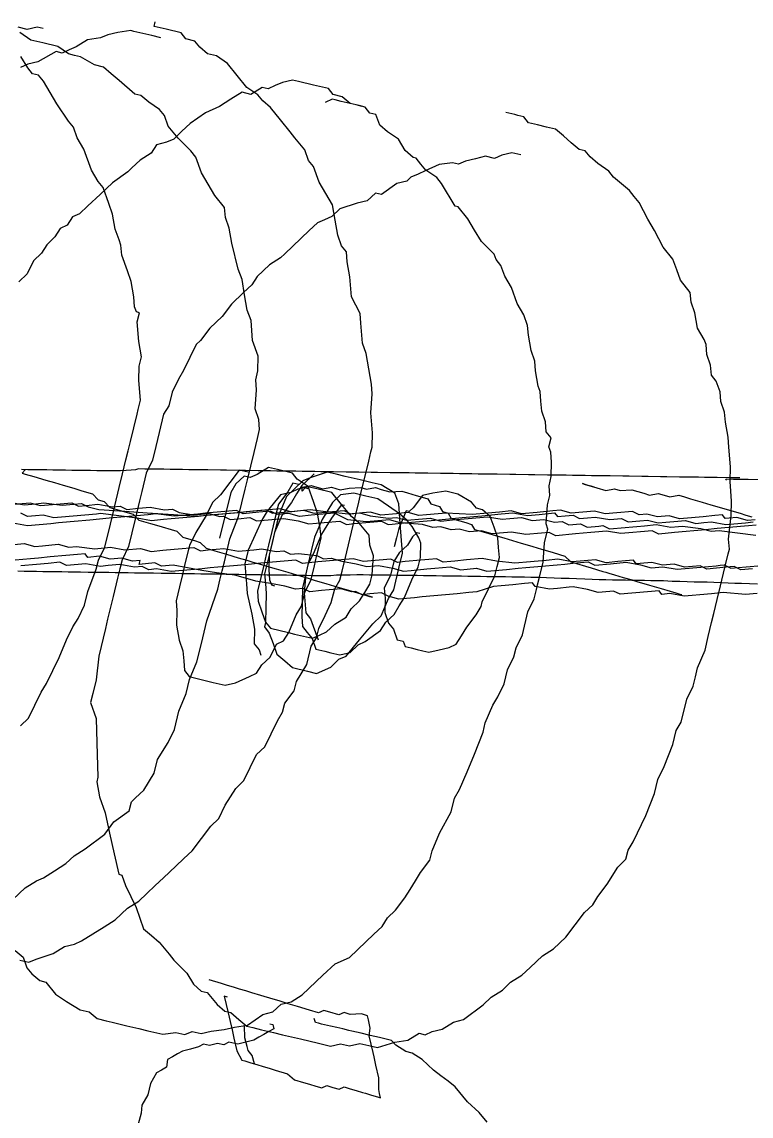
# Model space of a CAD drawing. Extents: x -228 to 716, y 164 to 702.
# Drawn here: x 473.7 to 628.1, y 319.6 to 551.4 of the extents above; entities that cross this region are included whole.
import ezdxf

# ---------------------------------------------------------------- set-up
doc = ezdxf.new("R2010")
doc.units = 0

msp = doc.modelspace()

# ---------------------------------------------------------------- linework, layer by layer
at = {"layer": '1', "color": 252}
for points in [[(478.18, 550.001, -77.1052), (477.547, 550.15, -76.3447), (477.547, 550.15, -76.3447), (476.914, 550.302, -75.5862), (474.772, 549.78, -73.3166), (472.872, 550.239, -71.0411)], [(473.272, 352.602, -73.4942), (475.173, 352.147, -75.7716), (476.68, 352.816, -77.2847), (480.318, 354.005, -81.0709), (482.689, 355.495, -83.3406), (484.83, 356.015, -85.6116), (486.334, 356.684, -87.1257), (491.08, 359.664, -91.6652), (493.451, 361.154, -93.9352), (496.056, 363.619, -96.2002), (498.428, 365.108, -98.4705), (500.168, 366.749, -99.9846), (501.905, 368.39, -101.491), (503.643, 370.033, -103.006), (506.255, 372.494, -105.271), (507.993, 374.136, -106.785), (509.73, 375.777, -108.296), (511.706, 378.392, -109.801), (513.678, 381.004, -111.312), (515.418, 382.645, -112.824), (516.755, 385.411, -113.573), (518.965, 388.995, -115.078), (520.701, 390.638, -116.589), (522.043, 393.403, -117.341), (523.381, 396.166, -118.09), (525.119, 397.81, -119.6), (526.455, 400.575, -120.35), (527.802, 403.339, -121.099), (528.906, 405.132, -121.852), (529.374, 407.075, -121.847), (531.348, 409.688, -123.355), (531.819, 411.633, -123.351), (534.028, 415.219, -124.854), (534.967, 419.104, -124.847), (536.07, 420.899, -125.599), (536.543, 422.843, -125.594), (537.881, 425.608, -126.343), (539.22, 428.374, -127.093), (539.926, 431.289, -127.083), (541.029, 433.081, -127.839), (541.502, 435.023, -127.834), (542.206, 437.944, -127.825), (543.143, 441.831, -127.812), (543.856, 444.748, -127.804), (545.03, 449.607, -127.79), (545.501, 451.55, -127.785), (546.439, 455.437, -127.774), (547.143, 458.356, -127.767), (547.613, 460.298, -127.759), (547.851, 461.271, -127.755), (547.919, 464.337, -126.992), (547.593, 468.529, -125.461), (547.899, 472.567, -124.694), (547.736, 474.664, -123.927), (547.736, 474.664, -123.927), (547.174, 477.881, -122.405), (546.61, 481.099, -120.879), (545.815, 483.347, -119.355), (545.485, 487.537, -117.828), (545.319, 489.631, -117.066), (545.319, 489.631, -117.066), (543.487, 493.153, -114.024), (543.161, 497.341, -112.495), (542.596, 500.559, -110.971), (542.432, 502.655, -110.207), (541.403, 503.929, -108.688), (540.603, 506.177, -107.166), (540.041, 509.397, -105.64), (539.479, 512.613, -104.115), (538.044, 515.01, -101.836), (536.61, 517.409, -99.5531), (535.414, 520.781, -97.2696), (534.382, 522.051, -95.7514), (533.583, 524.299, -94.2308), (531.518, 526.845, -91.1892), (530.483, 528.122, -89.6691), (528.421, 530.67, -86.6291), (526.354, 533.219, -83.5936), (524.685, 534.647, -81.3151), (523.654, 535.924, -79.7938), (521.351, 537.499, -76.7592), (519.289, 540.047, -73.7184), (517.218, 542.596, -70.6787), (514.92, 544.171, -67.6438), (513.015, 544.627, -65.3687), (511.351, 546.054, -63.0909), (510.317, 547.325, -61.5738), (508.412, 547.782, -59.2948), (507.384, 549.053, -57.7747), (504.208, 549.811, -53.9862), (502.942, 550.113, -52.469), (502.311, 550.264, -51.7097), (501.675, 550.416, -50.9503), (501.911, 551.387, -50.947)], [(503.105, 548.018, -53.2287), (501.204, 548.471, -50.9566), (499.297, 548.924, -48.6818), (497.4, 549.378, -46.4062), (496.764, 549.531, -45.6497), (493.99, 549.162, -42.6182), (491.858, 548.644, -40.3435), (490.353, 547.974, -38.8313), (487.579, 547.608, -35.8006), (485.207, 546.117, -33.5307), (483.707, 545.449, -32.0187), (482.199, 544.775, -30.5022), (480.934, 545.081, -28.9853), (477.057, 542.919, -25.2024), (474.919, 542.402, -22.9316), (473.417, 541.733, -21.417)], [(471.765, 365.448, -120.834), (474.373, 367.908, -123.102), (476.744, 369.401, -125.367), (478.247, 370.068, -126.886), (480.622, 371.56, -129.155), (482.997, 373.051, -131.422), (484.732, 374.694, -132.932), (487.106, 376.184, -135.204), (491.217, 379.316, -138.982), (493.19, 381.928, -140.495), (496.432, 384.239, -143.519), (496.901, 386.183, -143.511), (497.772, 387.002, -144.27), (499.508, 388.646, -145.78), (501.718, 392.231, -147.286), (502.426, 395.147, -147.277), (504.633, 398.733, -148.783), (505.971, 401.495, -149.532), (506.911, 405.386, -149.522), (508.487, 409.122, -150.269), (509.192, 412.037, -150.264), (510.769, 415.776, -151.01), (511.708, 419.663, -150.999), (512.885, 424.521, -150.984), (515.166, 431.174, -151.725), (515.634, 433.121, -151.715), (516.1, 435.064, -151.712), (516.574, 437.007, -151.706), (517.75, 441.87, -151.694), (519.559, 446.578, -152.437), (520.265, 449.493, -152.43), (520.97, 452.408, -152.419), (521.441, 454.354, -152.416), (522.145, 457.268, -152.407), (522.855, 460.184, -152.397), (523.559, 463.1, -152.391), (524.03, 465.046, -152.383), (523.865, 467.142, -151.622), (523.067, 469.385, -150.097), (523.374, 473.425, -149.326), (523.208, 475.519, -148.569), (523.678, 477.466, -148.56), (523.747, 480.532, -147.792), (522.552, 483.902, -145.508), (522.389, 485.996, -144.745), (522.221, 488.094, -143.98), (521.426, 490.34, -142.46), (520.862, 493.557, -140.934), (520.302, 496.774, -139.411), (519.503, 499.023, -137.886), (518.145, 504.486, -134.838), (517.581, 507.706, -133.314), (516.782, 509.951, -131.791), (516.617, 512.045, -131.028), (514.552, 514.595, -127.989), (513.12, 516.992, -125.711), (511.689, 519.39, -123.427), (510.493, 522.761, -121.142), (509.458, 524.035, -119.625), (506.759, 526.735, -115.825), (504.693, 529.283, -112.786), (503.892, 531.531, -111.265), (502.863, 532.805, -109.745), (500.559, 534.379, -106.711), (498.89, 535.807, -104.431), (497.622, 536.108, -102.913), (494.291, 538.962, -98.3576), (492.623, 540.385, -96.0823), (490.958, 541.812, -93.8031), (489.053, 542.266, -91.5286), (486.116, 543.993, -87.734), (484.849, 544.297, -86.2158), (483.582, 544.6, -84.7015), (481.278, 546.175, -81.6628), (478.109, 546.929, -77.8709), (475.57, 547.535, -74.8383), (473.271, 549.113, -71.803)], [(473.371, 402.232, -167.707), (475.11, 403.874, -169.219), (476.449, 406.638, -169.966), (477.788, 409.406, -170.717), (478.892, 411.197, -171.473), (481.575, 416.727, -172.971), (483.147, 420.463, -173.721), (484.489, 423.228, -174.471), (485.591, 425.021, -175.224), (486.929, 427.785, -175.973), (487.637, 430.701, -175.965), (489.447, 435.411, -176.708), (489.916, 437.353, -176.705), (491.256, 440.118, -177.455), (492.431, 444.98, -177.44), (493.372, 448.864, -177.427), (494.314, 452.755, -177.416), (495.017, 455.669, -177.411), (495.722, 458.589, -177.4), (496.192, 460.53, -177.396), (496.664, 462.475, -177.388), (497.367, 465.391, -177.384), (498.075, 468.306, -177.372), (498.306, 469.278, -177.37), (498.775, 471.224, -177.363), (498.452, 475.414, -175.839), (498.522, 478.482, -175.071), (498.993, 480.426, -175.066), (498.431, 483.644, -173.541), (498.105, 487.832, -172.009), (498.574, 489.777, -172.006), (497.939, 489.927, -171.246), (497.939, 489.927, -171.246), (497.539, 491.051, -170.488), (497.374, 493.146, -169.722), (496.809, 496.364, -168.198), (496.016, 498.612, -166.676), (494.819, 501.982, -164.392), (494.654, 504.076, -163.626), (494.258, 505.2, -162.867), (493.458, 507.445, -161.343), (492.895, 510.666, -159.819), (492.096, 512.912, -158.297), (490.901, 516.281, -156.014), (489.865, 517.556, -154.495), (488.436, 519.954, -152.214), (486.838, 524.446, -149.168), (485.405, 526.844, -146.887), (484.609, 529.09, -145.369), (483.576, 530.364, -143.845), (481.108, 534.036, -140.046), (479.677, 536.432, -137.768), (478.248, 538.831, -135.485), (477.214, 540.106, -133.966), (475.946, 540.409, -132.447), (474.91, 541.681, -130.932), (473.479, 544.079, -128.649)], [(545.736, 533.492, -18.6461), (545.736, 533.492, -18.6461), (545.736, 533.492, -18.6461), (545.736, 533.492, -18.6461), (545.736, 533.492, -18.6461), (544.469, 533.794, -17.1273), (543.202, 534.096, -15.6104), (541.534, 535.52, -13.3341), (539.634, 535.977, -11.0584), (538.599, 537.248, -9.5396), (536.7, 537.705, -7.2637), (535.431, 538.006, -5.745), (532.26, 538.764, -1.9547), (530.988, 539.064, -0.4388), (528.85, 538.545, 1.8316), (527.348, 537.876, 3.3487), (525.846, 537.206, 4.8615), (524.577, 537.509, 6.3787), (522.202, 536.019, 8.6464), (520.303, 536.472, 10.9223), (517.93, 534.982, 13.1913), (515.556, 533.49, 15.4604), (512.552, 532.153, 18.4906), (509.307, 529.844, 21.5165), (507.568, 528.2, 23.024), (505.833, 526.559, 24.539), (504.329, 525.889, 26.0495), (502.191, 525.37, 28.3233), (501.084, 523.579, 29.0777), (498.712, 522.088, 31.3429), (496.977, 520.446, 32.8575), (496.107, 519.623, 33.6128), (492.864, 517.315, 36.6374), (490.254, 514.852, 38.9041), (487.652, 512.386, 41.1729), (485.912, 510.748, 42.6822), (484.41, 510.078, 44.1984), (483.303, 508.285, 44.95), (481.799, 507.617, 46.4625), (480.695, 505.827, 47.2168), (478.958, 504.184, 48.7269), (477.852, 502.388, 49.4787), (476.115, 500.749, 50.992), (474.777, 497.984, 51.7436), (473.038, 496.341, 53.2513)], [(472.295, 354.644, 14.9516), (473.964, 353.219, 12.6753), (474.763, 350.97, 11.1515), (475.792, 349.696, 9.6311), (477.463, 348.272, 7.3552), (478.729, 347.969, 5.837), (480.795, 345.421, 2.7955), (483.098, 343.847, -0.2335), (486.032, 342.117, -4.0311), (487.932, 341.662, -6.3061), (489.601, 340.235, -8.5865), (491.502, 339.781, -10.8586), (492.774, 339.48, -12.3767), (495.942, 338.725, -16.169), (498.478, 338.119, -19.2037), (500.378, 337.666, -21.4779), (503.55, 336.91, -25.2692), (506.32, 337.279, -28.2997), (508.227, 336.823, -30.5736), (509.729, 337.493, -32.0882), (511.63, 337.037, -34.3613), (513.767, 337.558, -36.6366), (516.539, 337.923, -39.6663), (518.678, 338.443, -41.9412), (521.448, 338.81, -44.9698), (524.691, 341.121, -47.9949), (526.828, 341.637, -50.2683), (528.567, 343.28, -51.7795), (530.703, 343.798, -54.0533), (533.076, 345.289, -56.3202), (537.423, 349.392, -60.0973), (540.033, 351.854, -62.3628), (543.038, 353.194, -65.3919), (546.513, 356.48, -68.4155), (548.254, 358.119, -69.9281), (549.993, 359.762, -71.4386), (551.094, 361.554, -72.1935), (552.835, 363.195, -73.7037), (554.809, 365.809, -75.2096), (555.912, 367.601, -75.9634), (557.017, 369.395, -76.7152), (558.122, 371.186, -77.4679), (560.092, 373.801, -78.9775), (560.564, 375.746, -78.9699), (562.138, 379.48, -79.7193), (564.585, 384.039, -81.22), (565.288, 386.955, -81.2129), (566.392, 388.747, -81.9662), (567.97, 392.485, -82.7128), (569.543, 396.221, -83.4596), (571.354, 400.931, -84.2052), (571.821, 402.876, -84.2022), (573.396, 406.611, -84.9485), (574.5, 408.403, -85.7015), (575.839, 411.168, -86.4497), (576.546, 414.084, -86.4437), (577.885, 416.849, -87.1925), (578.351, 418.794, -87.1862), (579.691, 421.558, -87.9389), (580.87, 426.42, -87.9228), (582.21, 429.184, -88.675), (582.682, 431.126, -88.6663), (582.913, 432.101, -88.667), (583.385, 434.042, -88.6588), (584.093, 436.959, -88.6527), (584.398, 440.996, -87.8807), (585.099, 443.915, -87.8749), (584.705, 445.037, -87.113), (585.008, 449.077, -86.344), (585.481, 451.019, -86.3395), (585.319, 453.117, -85.5731), (585.783, 455.058, -85.5686), (585.857, 458.125, -84.8028), (585.695, 460.219, -84.0383), (585.292, 461.346, -83.2747), (585.766, 463.289, -83.2689), (584.732, 464.563, -81.7513), (584.569, 466.661, -80.9843), (583.768, 468.905, -79.4631), (583.603, 471.001, -78.7004), (583.443, 473.098, -77.9358), (583.044, 474.22, -77.1776), (582.477, 477.438, -75.6481), (582.315, 479.533, -74.8864), (581.517, 481.779, -73.3642), (580.956, 484.995, -71.8405), (580.794, 487.093, -71.0793), (579.993, 489.339, -69.552), (578.562, 491.736, -67.2747), (577.364, 495.109, -64.9882), (575.933, 497.505, -62.7117), (575.135, 499.75, -61.1863), (574.101, 501.026, -59.6668), (573.702, 502.148, -58.9079), (571.004, 504.845, -55.1085), (569.57, 507.246, -52.8288), (568.139, 509.643, -50.5472), (566.073, 512.195, -47.5078), (565.437, 512.345, -46.7503), (562.575, 517.141, -42.1899), (561.541, 518.413, -40.6705), (559.243, 519.991, -37.6317), (558.208, 521.265, -36.1161), (557.172, 522.54, -34.5931), (556.539, 522.69, -33.8368), (554.872, 524.117, -31.5568), (553.438, 526.514, -29.2769), (551.138, 528.089, -26.2396), (549.471, 529.517, -23.9604), (548.676, 531.764, -22.4392), (547.404, 532.065, -20.9259), (546.371, 533.342, -19.4055), (545.101, 533.642, -17.8883), (543.835, 533.944, -16.37), (542.565, 534.248, -14.8541), (541.3, 534.55, -13.3355), (540.032, 534.851, -11.8209), (539.396, 535.003, -11.0606), (537.894, 534.333, -9.548)], [(579.349, 523.203, 16.7847), (579.349, 523.203, 16.7847), (578.718, 523.353, 17.5411), (577.45, 523.657, 19.0615), (575.31, 523.136, 21.3335), (573.81, 522.468, 22.8472), (571.904, 522.921, 25.1227), (569.768, 522.403, 27.3962), (567.632, 521.884, 29.6714), (566.125, 521.215, 31.1789), (564.859, 521.517, 32.6989), (562.087, 521.152, 35.7306), (559.08, 519.81, 38.7589), (557.58, 519.142, 40.2716), (556.073, 518.47, 41.7829), (555.203, 517.65, 42.5415), (553.066, 517.132, 44.8127), (549.824, 514.821, 47.838), (548.557, 515.122, 49.3538), (546.819, 513.484, 50.8652), (544.679, 512.963, 53.1363), (541.04, 511.774, 56.9225), (539.3, 510.134, 58.4324), (537.798, 509.465, 59.9475), (536.293, 508.794, 61.462), (534.557, 507.157, 62.976), (531.079, 503.872, 65.9965), (529.34, 502.23, 67.5071), (528.474, 501.408, 68.264), (526.098, 499.919, 70.5323), (523.491, 497.456, 72.8005), (522.387, 495.664, 73.5548), (520.65, 494.024, 75.0652), (518.044, 491.562, 77.3317), (516.07, 488.945, 78.841), (513.461, 486.484, 81.1071), (511.486, 483.87, 82.6161), (510.619, 483.051, 83.3692), (509.279, 480.286, 84.1216), (507.939, 477.519, 84.8708), (506.833, 475.725, 85.625), (505.498, 472.962, 86.3766), (504.792, 470.046, 86.3655), (503.687, 468.253, 87.1194), (502.744, 464.363, 87.1062), (502.038, 461.449, 87.0975), (501.334, 458.535, 87.09), (499.994, 455.768, 87.8419), (499.054, 451.88, 87.8312), (498.581, 449.936, 87.8224), (497.645, 446.047, 87.8104), (496.234, 440.216, 87.7954), (494.896, 437.453, 88.5461), (494.425, 435.506, 88.5406), (493.956, 433.567, 88.5364), (493.013, 429.675, 88.5264), (491.839, 424.816, 88.5104), (491.368, 422.871, 88.5036), (489.96, 417.039, 88.4914), (489.414, 412.027, 87.7151), (488.712, 409.112, 87.7107), (488.241, 407.166, 87.7011), (488.241, 407.166, 87.7011), (489.437, 403.799, 85.4204), (489.53, 398.636, 83.8877), (489.786, 391.379, 81.5949), (489.553, 390.407, 81.5916), (489.553, 390.407, 81.5916), (490.116, 387.187, 80.0688), (491.312, 383.818, 77.7829), (492.273, 379.479, 75.4956), (493.235, 375.137, 73.2105), (494.197, 370.796, 70.9239), (494.831, 370.646, 70.1671), (495.63, 368.397, 68.6442), (497.859, 363.755, 64.8416), (498.655, 361.506, 63.3162), (499.455, 359.26, 61.7948), (501.121, 357.834, 59.5172), (502.788, 356.408, 57.2399), (503.824, 355.133, 55.7193), (504.852, 353.858, 54.1989), (505.888, 352.585, 52.6804), (508.588, 349.885, 48.8827), (510.022, 347.487, 46.6042), (511.686, 346.061, 44.326), (512.955, 345.758, 42.8074), (515.023, 343.21, 39.7719), (516.69, 341.783, 37.4911), (517.959, 341.484, 35.9764), (519.623, 340.055, 33.6961), (521.292, 338.63, 31.421), (522.561, 338.327, 29.9055), (524.462, 337.874, 27.6297), (526.997, 337.267, 24.5933), (528.898, 336.815, 22.3157), (530.804, 336.362, 20.0437), (532.703, 335.908, 17.7661), (536.509, 335, 13.2177), (539.043, 334.395, 10.182), (541.184, 334.914, 7.9131), (543.086, 334.462, 5.6389), (545.228, 334.98, 3.3657), (547.13, 334.526, 1.0922), (549.029, 334.072, -1.1839), (552.671, 335.259, -4.9711), (555.441, 335.628, -8.0036), (557.812, 337.117, -10.2727), (559.08, 336.813, -11.7882), (560.584, 337.484, -13.303), (562.723, 338.004, -15.5754), (565.097, 339.492, -17.8473), (567.229, 340.011, -20.1167), (571.346, 343.145, -23.8985), (573.079, 344.785, -25.4111), (575.454, 346.278, -27.678), (577.193, 347.915, -29.1903), (579.563, 349.408, -31.4582), (581.302, 351.049, -32.9716), (583.91, 353.511, -35.2396), (586.28, 355.003, -37.5062), (588.889, 357.464, -39.7754), (590.864, 360.078, -41.2843), (592.839, 362.691, -42.7875), (594.578, 364.333, -44.3023), (595.681, 366.125, -45.053), (597.657, 368.739, -46.5606), (599.864, 372.322, -48.0681), (601.6, 373.967, -49.5819), (602.072, 375.91, -49.574), (603.175, 377.702, -50.3291), (605.853, 383.233, -51.828), (607.663, 387.94, -52.5736), (608.368, 390.854, -52.5636), (609.706, 393.62, -53.3162), (611.517, 398.329, -54.0584), (612.224, 401.244, -54.0523), (613.327, 403.038, -54.8021), (614.506, 407.898, -54.7886), (615.844, 410.665, -55.5412), (616.314, 412.607, -55.5321), (616.781, 414.55, -55.5303), (618.358, 418.287, -56.2774), (619.062, 421.203, -56.2711), (619.769, 424.119, -56.262), (620.24, 426.064, -56.2529), (620.944, 428.98, -56.2462), (621.648, 431.893, -56.2373), (622.593, 435.784, -56.2279), (623.296, 438.698, -56.2182), (623.529, 439.669, -56.2183), (623.369, 441.768, -55.4494), (623.908, 446.778, -54.681), (623.979, 449.847, -53.9111), (623.814, 451.943, -53.1504), (623.654, 454.037, -52.3865), (623.723, 457.102, -51.6196), (623.397, 461.294, -50.0899), (623.232, 463.39, -49.3246), (622.67, 466.606, -47.8019), (622.509, 468.702, -47.0375), (621.706, 470.948, -45.5146), (621.541, 473.043, -44.7532), (620.745, 475.293, -43.2289), (619.712, 476.565, -41.7116), (619.549, 478.662, -40.9467), (618.75, 480.905, -39.4265), (618.588, 483.005, -38.6586), (618.191, 484.127, -37.8982), (616.755, 486.522, -35.6193), (616.191, 489.743, -34.0923), (615.393, 491.989, -32.5697), (615.232, 494.087, -31.806), (613.166, 496.636, -28.7663), (612.365, 498.878, -27.2471), (611.57, 501.125, -25.7215), (609.501, 503.674, -22.6842), (607.673, 507.195, -19.6402), (606.239, 509.591, -17.3644), (604.409, 513.111, -14.3179), (603.373, 514.386, -12.7995), (602.342, 515.662, -11.2791), (600.675, 517.088, -9.0013), (599.007, 518.512, -6.7247), (597.978, 519.788, -5.2022), (595.673, 521.365, -2.1705), (594.006, 522.791, 0.1084), (592.973, 524.064, 1.6291), (591.704, 524.366, 3.1462), (590.036, 525.794, 5.4234), (588.37, 527.218, 7.7054), (586.704, 528.644, 9.981), (584.799, 529.1, 12.2556), (582.897, 529.551, 14.5298), (580.999, 530.006, 16.8074), (579.963, 531.28, 18.3251), (579.328, 531.432, 19.082), (578.694, 531.585, 19.84), (578.064, 531.735, 20.6006), (576.159, 532.189, 22.8739)], [(521.627, 455.957, -10.1555), (520.36, 456.26, -8.6415), (519.724, 456.414, -7.8807), (517.751, 453.799, -6.3727), (515.778, 451.185, -4.8659), (514.036, 449.543, -3.3542), (512.695, 446.779, -2.6039), (510.49, 443.192, -1.0986), (509.153, 440.429, -0.3464), (508.212, 436.54, -0.3579), (507.74, 434.599, -0.3648), (507.036, 431.682, -0.3746), (506.328, 428.765, -0.3821), (506.496, 426.67, -1.1437), (506.422, 423.604, -1.9117), (506.989, 420.384, -3.437), (507.784, 418.138, -4.9601), (507.948, 416.043, -5.7248), (508.112, 413.947, -6.4881), (509.145, 412.673, -8.007), (511.681, 412.067, -11.0395), (514.219, 411.464, -14.0754), (516.756, 410.859, -17.1094), (518.889, 411.377, -19.3828), (521.897, 412.715, -22.4093), (523.401, 413.385, -23.922), (524.503, 415.175, -24.6763), (526.244, 416.82, -26.1848), (527.583, 419.584, -26.9337), (529.084, 420.255, -28.4504), (530.192, 422.046, -29.2017), (531.763, 425.783, -29.9482), (532.871, 427.575, -30.704), (533.574, 430.492, -30.6954), (534.915, 433.259, -31.4442), (535.62, 436.173, -31.436), (536.092, 438.115, -31.4315), (536.562, 440.063, -31.4258), (537.033, 442.005, -31.4191), (536.867, 444.1, -30.6545), (536.307, 447.319, -29.132), (535.505, 449.566, -27.6109), (534.309, 452.935, -25.3246), (532.011, 454.512, -22.2859), (530.978, 455.786, -20.7687), (527.806, 456.542, -16.9754), (525.902, 456.997, -14.7021), (523.527, 455.506, -12.4328), (522.025, 454.837, -10.9197), (520.761, 455.14, -9.3985), (519.021, 453.497, -7.8883), (517.916, 451.703, -7.1375), (517.21, 448.787, -7.1438), (516.267, 444.899, -7.1586), (515.563, 441.982, -7.1665)], [(625.704, 454.776, -173.542), (623.559, 454.81, -175.279), (620.943, 454.848, -177.399), (618.281, 454.888, -179.554), (616.951, 454.908, -180.632), (614.287, 454.947, -182.791), (612.954, 454.967, -183.87), (610.293, 455.006, -186.026), (608.959, 455.029, -187.104), (606.295, 455.066, -189.264), (604.962, 455.087, -190.343), (602.298, 455.126, -192.501), (600.966, 455.145, -193.582), (598.302, 455.185, -195.736), (596.97, 455.205, -196.816), (594.306, 455.244, -198.975), (592.975, 455.264, -200.054), (590.31, 455.305, -202.21), (588.977, 455.323, -203.291), (586.314, 455.362, -205.449), (584.982, 455.383, -206.527), (582.317, 455.422, -208.685), (580.986, 455.441, -209.765), (578.32, 455.483, -211.923), (576.991, 455.502, -213), (574.325, 455.542, -215.156), (572.993, 455.561, -216.237), (570.33, 455.601, -218.395), (568.996, 455.619, -219.474), (566.333, 455.66, -221.633), (565, 455.681, -222.712), (562.334, 455.72, -224.87), (559.672, 455.759, -227.028), (557.007, 455.798, -229.186), (555.675, 455.82, -230.263), (553.012, 455.858, -232.423), (551.68, 455.88, -233.501), (549.016, 455.917, -235.66), (547.683, 455.938, -236.738), (545.021, 455.977, -238.896), (543.686, 455.998, -239.975), (542.355, 456.016, -241.053), (539.691, 456.056, -243.212), (537.028, 456.096, -245.368), (535.694, 456.116, -246.449), (533.031, 456.155, -248.607), (531.698, 456.175, -249.686), (529.034, 456.214, -251.843), (527.703, 456.234, -252.924), (526.371, 456.253, -254.001), (523.704, 456.296, -256.159), (521.043, 456.334, -258.317), (519.71, 456.354, -259.396), (517.045, 456.394, -261.554), (515.714, 456.412, -262.633), (513.049, 456.454, -264.792), (511.719, 456.471, -265.869), (509.053, 456.514, -268.029), (507.724, 456.532, -269.109), (505.057, 456.572, -271.266), (503.725, 456.592, -272.345), (501.061, 456.633, -274.502), (499.729, 456.652, -275.583), (498.395, 456.672, -276.661), (497.714, 456.502, -278.543), (496.803, 456.4, -280.146), (495.743, 456.34, -281.563), (494.592, 456.307, -282.862), (493.375, 456.294, -284.085), (492.118, 456.292, -285.258), (490.835, 456.297, -286.398), (489.534, 456.307, -287.517), (488.222, 456.322, -288.62), (486.904, 456.337, -289.716), (485.582, 456.354, -290.805), (484.255, 456.373, -291.891), (482.925, 456.391, -292.973), (481.596, 456.413, -294.056), (480.264, 456.431, -295.136), (478.937, 456.451, -296.217), (477.604, 456.469, -297.298), (476.273, 456.489, -298.378), (474.94, 456.509, -299.456), (473.609, 456.528, -300.534)], [(474.4, 456.478, -302.914), (474.4, 456.478, -302.914), (473.777, 455.772, -303.25), (473.777, 455.772, -303.25), (473.777, 455.772, -303.25), (473.777, 455.772, -303.25), (474.395, 455.59, -304.015), (476.248, 455.044, -306.309), (478.721, 454.316, -309.368), (480.575, 453.771, -311.662), (482.429, 453.224, -313.957), (483.665, 452.86, -315.486), (484.901, 452.497, -317.016), (486.138, 452.132, -318.546), (487.373, 451.769, -320.075), (488.609, 451.405, -321.604), (489.84, 450.153, -324.236), (491.076, 449.789, -325.764), (492.306, 448.538, -328.396), (494.778, 447.81, -331.455), (496.015, 447.446, -332.984), (497.25, 447.082, -334.514), (498.481, 445.829, -337.145), (500.953, 445.102, -340.204), (502.189, 444.738, -341.734), (503.426, 444.375, -343.263), (505.279, 443.828, -345.557), (506.516, 443.464, -347.087), (507.746, 442.212, -349.717), (508.982, 441.849, -351.247), (510.218, 441.485, -352.776), (511.454, 441.121, -354.306), (512.685, 439.869, -356.936), (514.539, 439.323, -359.231), (517.011, 438.595, -362.29), (519.483, 437.867, -365.349), (521.337, 437.322, -367.643), (522.573, 436.957, -369.173), (524.427, 436.411, -371.467), (526.281, 435.865, -373.761), (527.517, 435.501, -375.291), (529.99, 434.773, -378.35), (531.843, 434.228, -380.645), (533.08, 433.863, -382.174), (534.316, 433.499, -383.704), (535.552, 433.135, -385.233), (536.788, 432.771, -386.763), (538.024, 432.407, -388.293), (539.878, 431.861, -390.587), (541.114, 431.497, -392.117), (542.351, 431.133, -393.646), (543.586, 430.77, -395.175), (545.442, 430.223, -397.471), (546.677, 429.86, -399), (547.295, 429.677, -399.765), (547.913, 429.496, -400.529), (546.677, 429.86, -399)], [(535.576, 455.632, 2.8895), (534.706, 454.812, 3.6443), (532.97, 453.172, 5.1562), (531.866, 451.378, 5.9135), (530.761, 449.584, 6.6654), (528.79, 446.972, 8.1721), (527.213, 443.234, 8.9182), (526.741, 441.293, 8.9111), (526.033, 438.375, 8.9044), (525.564, 436.433, 8.8996), (525.096, 434.486, 8.8931), (525.26, 432.394, 8.1313), (525.426, 430.297, 7.365), (525.353, 427.23, 6.5991), (525.281, 424.164, 5.8333), (525.046, 423.191, 5.8322), (526.079, 421.915, 4.3058), (526.881, 419.67, 2.7873), (527.679, 417.423, 1.2665), (529.342, 415.997, -1.0142), (531.012, 414.573, -3.2898), (534.18, 413.815, -7.0822), (536.083, 413.362, -9.3588), (539.091, 414.701, -12.3853), (540.829, 416.344, -13.8953), (542.332, 417.013, -15.411), (545.178, 420.447, -17.676), (548.019, 423.883, -19.9374), (549.757, 425.523, -21.4496), (551.329, 429.259, -22.1979), (552.433, 431.053, -22.9505), (553.609, 435.915, -22.9339), (554.316, 438.827, -22.9299), (553.823, 445.115, -20.6358), (553.658, 447.209, -19.8725), (553.498, 449.304, -19.1084), (552.697, 451.55, -17.5888), (549.765, 453.28, -13.7916), (547.862, 453.733, -11.5153), (545.323, 454.338, -8.4815), (542.155, 455.093, -4.6909), (540.251, 455.547, -2.4173), (538.349, 456, -0.1424), (534.706, 454.812, 3.6443), (533.203, 454.143, 5.1573), (531.463, 452.503, 6.6733), (529.728, 450.861, 8.1848), (528.153, 447.124, 8.9279), (527.681, 445.179, 8.9212), (526.975, 442.264, 8.9159), (526.033, 438.375, 8.9044), (525.964, 435.309, 8.1376), (526.128, 433.214, 7.3771), (526.529, 432.091, 6.6135), (527.161, 431.939, 5.8555)], [(630.602, 454.363, -172.104), (627.495, 454.408, -174.625), (627.495, 454.408, -174.625), (627.495, 454.408, -174.625), (627.495, 454.408, -174.625), (626.716, 454.422, -175.252), (624.387, 454.456, -177.142), (622.831, 454.478, -178.4), (622.831, 454.478, -178.4), (622.831, 454.478, -178.4), (622.831, 454.478, -178.4), (622.831, 454.478, -178.4), (622.674, 454.311, -179.794)], [(532.362, 453.346, -4.6139), (531.73, 453.5, -3.8568), (531.096, 453.649, -3.0963), (529.994, 451.856, -2.3413), (528.02, 449.244, -0.8326), (527.548, 447.297, -0.8418), (526.608, 443.408, -0.8517), (525.905, 440.495, -0.8585), (525.433, 438.552, -0.8677), (524.961, 436.606, -0.8698), (524.257, 433.691, -0.8807), (523.552, 430.776, -0.8882), (523.717, 428.679, -1.6507), (524.513, 426.432, -3.1747), (525.312, 424.187, -4.6971), (526.346, 422.91, -6.2148), (530.149, 422, -10.7651), (531.417, 421.701, -12.2857), (533.32, 421.246, -14.5584), (535.222, 420.794, -16.8327), (536.725, 421.463, -18.3498), (538.23, 422.133, -19.8613), (539.967, 423.773, -21.3714), (542.346, 425.265, -23.6402), (543.443, 427.058, -24.3966), (545.184, 428.7, -25.9066), (546.288, 430.492, -26.6627), (547.392, 432.286, -27.4123), (547.861, 434.228, -27.4073), (548.167, 438.268, -26.6376), (547.37, 440.514, -25.1144), (547.204, 442.609, -24.3538), (546.174, 443.885, -22.8318), (545.136, 445.16, -21.3106), (543.471, 446.583, -19.0343), (541.407, 449.134, -15.996), (539.341, 451.683, -12.9535), (536.169, 452.438, -9.1662), (534.267, 452.891, -6.89), (532.132, 452.375, -4.6159), (530.629, 451.704, -3.1012), (528.488, 451.185, -0.831), (525.646, 447.752, 1.433), (524.542, 445.959, 2.1866), (521.629, 439.459, 3.6862), (520.922, 436.541, 3.6751), (521.248, 432.35, 2.149), (521.414, 430.258, 1.3858), (522.377, 425.914, -0.9015), (522.937, 422.696, -2.4297), (522.867, 419.628, -3.196), (523.901, 418.352, -4.7152), (524.301, 417.23, -5.4726)], [(534.304, 452.462, -250.933), (533.686, 452.644, -250.169), (533.686, 452.644, -250.169), (533.686, 452.644, -250.169), (533.062, 451.938, -250.505), (533.062, 451.938, -250.505), (533.062, 451.938, -250.505), (533.062, 451.938, -250.505), (533.062, 451.938, -250.505), (533.068, 452.826, -249.404), (533.068, 452.826, -249.404), (533.068, 452.826, -249.404), (533.068, 452.826, -249.404), (533.068, 452.826, -249.404), (533.068, 452.826, -249.404), (533.068, 452.826, -249.404), (534.928, 453.167, -250.597), (536.164, 452.803, -252.127), (537.4, 452.44, -253.656), (539.26, 452.781, -254.851), (541.114, 452.235, -257.144), (542.973, 452.577, -258.337), (545.451, 452.737, -260.296), (546.687, 452.373, -261.826), (548.547, 452.715, -263.019), (549.783, 452.35, -264.548), (551.638, 451.805, -266.843), (554.116, 451.964, -268.802), (555.352, 451.601, -270.331), (557.205, 451.055, -272.625), (558.442, 450.691, -274.155), (559.678, 450.327, -275.685), (560.29, 449.257, -277.55), (562.144, 448.711, -279.845), (562.756, 447.642, -281.71), (563.993, 447.277, -283.24), (564.605, 446.207, -285.105), (566.459, 445.661, -287.4), (567.696, 445.297, -288.93), (568.932, 444.933, -290.459), (569.544, 443.864, -292.325), (571.398, 443.318, -294.619), (573.252, 442.772, -296.913), (574.488, 442.409, -298.443), (575.724, 442.045, -299.973), (577.578, 441.498, -302.267), (579.432, 440.952, -304.561), (580.669, 440.588, -306.09), (581.904, 440.225, -307.621), (583.759, 439.678, -309.915), (584.994, 439.315, -311.444), (586.231, 438.95, -312.974), (588.703, 438.223, -316.033), (589.933, 436.971, -318.663), (591.169, 436.607, -320.193), (593.024, 436.061, -322.488), (594.26, 435.697, -324.017), (596.731, 434.969, -327.077), (597.35, 434.787, -327.841), (597.968, 434.605, -328.606), (599.204, 434.241, -330.135), (601.058, 433.696, -332.43), (602.912, 433.149, -334.725), (603.53, 432.968, -335.489), (604.148, 432.786, -336.254), (605.384, 432.421, -337.783), (606.62, 432.057, -339.313), (609.093, 431.329, -342.372), (610.947, 430.783, -344.667), (612.183, 430.419, -346.196), (612.801, 430.237, -346.961), (612.801, 430.237, -346.961), (612.801, 430.237, -346.961), (613.419, 430.055, -347.725)], [(594.851, 452.829, -203.399), (594.234, 453.011, -202.634), (593.616, 453.193, -201.869), (592.997, 453.375, -201.105), (592.379, 453.556, -200.339), (592.379, 453.556, -200.339), (592.379, 453.556, -200.339), (592.379, 453.556, -200.339), (592.379, 453.556, -200.339), (592.997, 453.375, -201.105), (594.234, 453.011, -202.634), (595.47, 452.647, -204.163), (597.324, 452.1, -206.458), (599.184, 452.443, -207.651), (600.42, 452.079, -209.181), (602.896, 452.238, -211.139), (604.133, 451.874, -212.668), (605.37, 451.51, -214.199), (606.606, 451.146, -215.728), (608.465, 451.488, -216.921), (609.701, 451.124, -218.451), (610.937, 450.76, -219.981), (612.797, 451.102, -221.175), (614.033, 450.738, -222.704), (615.269, 450.374, -224.233), (617.742, 449.646, -227.293), (619.596, 449.1, -229.587), (620.832, 448.736, -231.116), (622.068, 448.372, -232.646), (623.304, 448.008, -234.176), (624.54, 447.644, -235.705), (625.776, 447.28, -237.235), (627.012, 446.916, -238.765), (628.248, 446.552, -240.294)], [(541.989, 448.927, 6.9481), (541.356, 449.079, 7.7117), (541.356, 449.079, 7.7117), (539.38, 446.465, 9.2187), (538.278, 444.672, 9.9712), (537.172, 442.881, 10.724), (535.598, 439.141, 11.4725), (534.258, 436.378, 12.2229), (533.789, 434.434, 12.2193), (533.081, 431.515, 12.2049), (533.011, 428.451, 11.4385), (532.942, 425.384, 10.6735), (533.103, 423.288, 9.9118), (534.134, 422.015, 8.3913), (535.174, 420.741, 6.8707), (535.967, 418.491, 5.3457), (537.868, 418.04, 3.0741), (539.141, 417.735, 1.5566), (541.041, 417.282, -0.7193), (543.181, 417.8, -2.9871), (544.917, 419.444, -4.5018), (546.419, 420.113, -6.016), (549.664, 422.424, -9.0398), (550.769, 424.216, -9.7947), (552.504, 425.858, -11.3057), (553.61, 427.651, -12.0567), (554.715, 429.443, -12.8088), (556.285, 433.18, -13.5595), (557.626, 435.944, -14.3105), (558.098, 437.888, -14.3029), (558.168, 440.958, -13.5372), (557.772, 442.079, -12.7737), (556.337, 444.479, -10.4957), (555.305, 445.751, -8.9772), (553.638, 447.177, -6.6958), (551.335, 448.754, -3.6608), (549.033, 450.332, -0.6246), (547.768, 450.635, 0.8936), (546.5, 450.935, 2.4095), (543.961, 451.542, 5.4413), (541.188, 451.175, 8.4709), (539.456, 449.532, 9.9861), (537.245, 445.947, 11.4902), (535.67, 442.211, 12.2377), (534.961, 439.296, 12.2307), (534.258, 436.378, 12.2229), (533.789, 434.434, 12.2193), (533.481, 430.395, 11.4431), (533.812, 426.205, 9.9189), (534.843, 424.929, 8.4017), (536.438, 420.438, 5.3557)], [(557.935, 442.979, 18.8322), (557.935, 442.979, 18.8322), (557.935, 442.979, 18.8322), (557.935, 442.979, 18.8322), (557.935, 442.979, 18.8322), (557.935, 442.979, 18.8322), (557.935, 442.979, 18.8322), (557.935, 442.979, 18.8322), (557.299, 443.132, 19.589), (557.299, 443.132, 19.589), (557.299, 443.132, 19.589), (556.43, 442.31, 20.3476), (555.326, 440.516, 21.0986), (553.587, 438.877, 22.6083), (552.483, 437.083, 23.3655), (551.776, 434.168, 23.355), (550.437, 431.401, 24.1057), (550.6, 429.307, 23.3384), (550.53, 426.241, 22.5739), (551.327, 423.991, 21.0528), (552.361, 422.719, 19.5313), (553.161, 420.472, 18.0083), (554.424, 420.171, 16.4898), (554.825, 419.045, 15.7328), (556.098, 418.743, 14.2141), (557.364, 418.441, 12.6964), (558.633, 418.138, 11.1814), (559.899, 417.837, 9.6641), (562.038, 418.356, 7.3934), (564.173, 418.874, 5.1194), (565.678, 419.542, 3.605), (566.782, 421.334, 2.8501), (567.888, 423.13, 2.1004), (569.861, 425.739, 0.5909), (570.964, 427.534, -0.1628), (571.198, 428.505, -0.1605), (572.539, 431.269, -0.9106), (573.877, 434.036, -1.659), (574.349, 435.978, -1.6567), (574.815, 437.924, -1.6494), (574.654, 440.018, -0.8835), (574.491, 442.114, -0.1207), (573.69, 444.363, 1.4027), (572.894, 446.607, 2.9218), (571.227, 448.032, 5.204), (569.959, 448.336, 6.7175), (568.925, 449.608, 8.2382), (565.989, 451.338, 12.0342), (563.456, 451.943, 15.0684), (560.683, 451.575, 18.0979), (558.546, 451.057, 20.3702), (556.574, 448.443, 21.8797), (555.702, 447.624, 22.6344), (555.069, 447.775, 23.3933), (553.496, 444.037, 24.1437), (553.022, 442.093, 24.1367), (552.553, 440.149, 24.1301)], [(471.128, 449.633, -382.253), (474.189, 449.086, -379.546), (476.664, 449.317, -377.866), (478.314, 449.47, -376.746), (482.2, 448.998, -373.479), (484.675, 449.228, -371.799), (486.327, 449.38, -370.679), (487.738, 448.681, -369.092), (489.974, 448.058, -366.944), (495.512, 447.742, -362.558), (500.223, 447.347, -358.731), (505.76, 447.03, -354.343), (510.471, 446.636, -350.518), (513.772, 446.942, -348.278), (516.248, 447.169, -346.598), (519.548, 447.475, -344.359), (521.196, 447.628, -343.239), (521.196, 447.628, -343.239), (525.323, 448.01, -340.439), (526.734, 447.31, -338.852), (527.559, 447.386, -338.293), (530.859, 447.691, -336.053), (533.335, 447.92, -334.372), (535.57, 447.298, -332.225), (538.048, 447.525, -330.547), (538.871, 447.602, -329.986), (542.757, 447.133, -326.718), (545.233, 447.362, -325.04), (547.469, 446.739, -322.892), (551.356, 446.27, -319.624), (553.007, 446.421, -318.506), (555.243, 445.799, -316.357), (558.543, 446.103, -314.118), (560.193, 446.257, -312.998), (562.431, 445.635, -310.851), (564.905, 445.864, -309.171), (568.205, 446.168, -306.931), (570.68, 446.396, -305.252), (572.329, 446.55, -304.132), (575.391, 446.004, -301.424), (577.042, 446.156, -300.304), (579.518, 446.385, -298.625), (581.755, 445.764, -296.478), (584.229, 445.992, -294.798), (586.466, 445.369, -292.651), (588.116, 445.522, -291.531), (589.527, 444.822, -289.945), (589.527, 444.822, -289.945), (592.003, 445.051, -288.263), (593.414, 444.352, -286.677), (595.065, 444.506, -285.557), (595.889, 444.582, -284.996), (596.715, 444.658, -284.436), (598.126, 443.959, -282.851), (601.425, 444.264, -280.61), (603.076, 444.416, -279.49), (603.902, 444.494, -278.93), (605.551, 444.646, -277.81), (608.027, 444.874, -276.131), (611.089, 444.328, -273.424), (612.739, 444.48, -272.304), (613.562, 444.556, -271.746), (617.448, 444.087, -268.478), (619.687, 443.464, -266.33), (621.337, 443.617, -265.211), (625.225, 443.147, -261.943), (629.111, 442.677, -258.676)], [(471.286, 449.142, -346.697), (475.41, 449.524, -343.897), (477.647, 448.9, -341.751), (479.297, 449.053, -340.63), (481.773, 449.282, -338.952), (484.247, 449.511, -337.271), (485.659, 448.812, -335.685), (487.309, 448.964, -334.564), (489.784, 449.193, -332.884), (492.846, 448.648, -330.178), (494.496, 448.8, -329.057), (495.907, 448.101, -327.471), (498.382, 448.33, -325.791), (500.858, 448.557, -324.11), (503.919, 448.011, -321.403), (505.569, 448.164, -320.283), (506.981, 447.466, -318.696), (510.043, 446.919, -315.991), (513.343, 447.223, -313.75), (515.58, 446.601, -311.602), (516.404, 446.678, -311.043), (517.815, 445.979, -309.455), (519.465, 446.132, -308.333), (521.941, 446.36, -306.656), (523.353, 445.661, -305.068), (525.005, 445.814, -303.95), (527.479, 446.042, -302.269), (529.127, 446.196, -301.149), (532.19, 445.649, -298.442), (534.425, 445.027, -296.294), (537.727, 445.333, -294.055), (541.027, 445.636, -291.816), (542.439, 444.938, -290.229), (544.089, 445.091, -289.11), (547.388, 445.395, -286.869), (549.863, 445.625, -285.188), (551.275, 444.926, -283.601), (552.1, 445.002, -283.042), (554.574, 445.232, -281.361), (556.225, 445.384, -280.241), (560.35, 445.764, -277.443), (562.003, 445.918, -276.324), (566.951, 446.375, -272.964), (569.427, 446.603, -271.284), (570.252, 446.68, -270.724), (571.076, 446.756, -270.164), (575.202, 447.136, -267.364), (577.677, 447.367, -265.684), (580.739, 446.819, -262.977), (583.214, 447.049, -261.297), (586.514, 447.353, -259.058), (587.102, 446.578, -258.031), (588.751, 446.731, -256.912), (590.402, 446.884, -255.791), (591.813, 446.185, -254.204), (593.462, 446.337, -253.085), (595.114, 446.489, -251.965), (598.176, 445.944, -249.259), (600.65, 446.173, -247.578), (602.06, 445.475, -245.99), (604.536, 445.703, -244.31), (606.188, 445.856, -243.191), (608.425, 445.233, -241.044), (610.073, 445.385, -239.924), (611.722, 445.539, -238.805), (614.197, 445.766, -237.125), (616.434, 445.143, -234.978), (618.084, 445.295, -233.859), (619.734, 445.45, -232.737), (622.797, 444.903, -230.031), (624.447, 445.055, -228.911), (626.923, 445.285, -227.231), (628.572, 445.437, -226.111)], [(629.203, 444.79, -237.665), (627.551, 444.637, -238.786), (625.901, 444.483, -239.907), (625.075, 444.407, -240.467), (623.425, 444.254, -241.587), (620.951, 444.026, -243.267), (618.475, 443.798, -244.946), (616.826, 443.645, -246.066), (616.002, 443.568, -246.626), (614.351, 443.417, -247.746), (611.877, 443.188, -249.425), (608.576, 442.882, -251.665), (607.166, 443.581, -253.252), (604.689, 443.352, -254.933), (603.039, 443.2, -256.052), (600.565, 442.972, -257.733), (597.502, 443.517, -260.438), (595.028, 443.289, -262.118), (594.201, 443.212, -262.678), (592.552, 443.059, -263.797), (590.902, 442.906, -264.919), (586.775, 442.527, -267.716), (585.366, 443.225, -269.304), (583.715, 443.072, -270.424), (580.416, 442.767, -272.665), (577.353, 443.313, -275.37), (575.704, 443.16, -276.491), (573.229, 442.931, -278.17), (570.991, 443.555, -280.318), (568.515, 443.326, -281.997), (566.28, 443.948, -284.144), (564.63, 443.796, -285.266), (562.392, 444.418, -287.41), (560.743, 444.265, -288.531), (558.506, 444.887, -290.679), (553.794, 445.282, -294.506), (551.556, 445.905, -296.652), (550.732, 445.829, -297.213), (546.607, 445.445, -300.013), (542.72, 445.915, -303.28), (539.897, 447.314, -306.454), (537.424, 447.084, -308.134), (536.598, 447.008, -308.694), (534.947, 446.855, -309.813), (532.472, 446.628, -311.494), (530.235, 447.25, -313.64), (527.76, 447.022, -315.319), (526.348, 447.721, -316.906), (523.874, 447.491, -318.586), (520.573, 447.186, -320.827), (519.162, 447.885, -322.413), (516.687, 447.656, -324.094), (512.562, 447.274, -326.894), (510.912, 447.121, -328.014), (509.261, 446.969, -329.132), (507.61, 446.817, -330.253), (505.962, 446.665, -331.373), (502.074, 447.135, -334.639), (500.425, 446.982, -335.76), (500.425, 446.982, -335.76), (497.949, 446.753, -337.438), (494.649, 446.449, -339.679), (492.998, 446.297, -340.798), (492.998, 446.297, -340.798), (492.173, 446.221, -341.358), (488.049, 445.838, -344.159), (484.747, 445.534, -346.398), (482.272, 445.304, -348.076), (481.449, 445.228, -348.638), (481.449, 445.228, -348.638), (479.798, 445.076, -349.757), (477.323, 444.848, -351.437), (474.847, 444.618, -353.117), (471.786, 445.165, -355.824)], [(629.012, 445.923, -203.604), (627.362, 445.77, -204.727), (625.125, 446.392, -206.872), (623.476, 446.24, -207.993), (623.476, 446.24, -207.993), (622.652, 446.164, -208.554), (622.064, 446.938, -209.581), (620.414, 446.786, -210.702), (617.938, 446.558, -212.381), (613.812, 446.176, -215.179), (612.988, 446.1, -215.739), (612.988, 446.1, -215.739), (610.751, 446.722, -217.887), (609.102, 446.57, -219.007), (608.275, 446.493, -219.567), (606.039, 447.115, -221.714), (604.391, 446.962, -222.834), (602.979, 447.662, -224.422), (599.678, 447.357, -226.661), (597.203, 447.129, -228.34), (594.967, 447.751, -230.487), (592.491, 447.522, -232.168), (590.015, 447.293, -233.846), (587.779, 447.915, -235.993), (586.128, 447.764, -237.115), (582.828, 447.458, -239.353), (579.53, 447.153, -241.594), (577.292, 447.775, -243.742), (574.817, 447.547, -245.421), (572.342, 447.319, -247.099), (569.042, 447.012, -249.34), (563.505, 447.331, -253.726), (561.855, 447.178, -254.846), (561.855, 447.178, -254.846), (559.38, 446.949, -256.525), (557.73, 446.797, -257.646), (555.492, 447.419, -259.792), (554.667, 447.343, -260.352), (553.018, 447.19, -261.472), (549.717, 446.886, -263.711), (547.48, 447.509, -265.861), (545.83, 447.355, -266.98), (543.356, 447.128, -268.659), (541.943, 447.825, -270.247), (538.644, 447.52, -272.487), (534.757, 447.99, -275.753), (530.632, 447.608, -278.552), (528.395, 448.231, -280.7), (525.919, 448.002, -282.378), (524.27, 447.85, -283.499), (522.621, 447.696, -284.619), (520.144, 447.468, -286.299), (516.019, 447.086, -289.099), (513.545, 446.858, -290.779), (512.719, 446.782, -291.338), (511.069, 446.629, -292.458), (507.768, 446.324, -294.696), (505.293, 446.095, -296.377), (503.644, 445.943, -297.497), (501.168, 445.713, -299.177), (498.107, 446.261, -301.884), (494.22, 446.73, -305.151), (490.334, 447.201, -308.419), (489.509, 447.125, -308.977), (487.034, 446.896, -310.657), (484.558, 446.667, -312.337), (482.083, 446.438, -314.017), (481.258, 446.362, -314.576), (480.433, 446.285, -315.137), (478.197, 446.909, -317.284), (476.546, 446.755, -318.404), (476.546, 446.755, -318.404), (474.897, 446.603, -319.525), (473.485, 447.303, -321.11)], [(469.22, 440.417, -419.266), (474.172, 440.874, -415.908), (476.408, 440.252, -413.76), (478.057, 440.406, -412.64), (481.358, 440.71, -410.401), (483.594, 440.088, -408.254), (485.245, 440.24, -407.135), (489.132, 439.769, -403.867), (492.431, 440.075, -401.626), (495.493, 439.528, -398.919), (498.793, 439.835, -396.679), (501.031, 439.211, -394.533), (503.506, 439.44, -392.853), (504.331, 439.517, -392.294), (506.805, 439.744, -390.614), (510.106, 440.05, -388.374), (511.517, 439.351, -386.786), (513.167, 439.504, -385.667), (514.817, 439.657, -384.547), (516.467, 439.809, -383.426), (519.528, 439.263, -380.72), (520.354, 439.34, -380.16), (521.179, 439.416, -379.6), (522.83, 439.567, -378.48), (524.479, 439.721, -377.36), (527.542, 439.174, -374.653), (529.193, 439.326, -373.534), (530.603, 438.627, -371.946), (532.254, 438.78, -370.827), (536.141, 438.31, -367.56), (537.552, 437.611, -365.971), (539.202, 437.764, -364.853), (541.437, 437.141, -362.705), (544.499, 436.595, -359.999), (546.735, 435.972, -357.85), (548.385, 436.126, -356.732), (549.211, 436.202, -356.172), (552.273, 435.655, -353.466), (554.51, 435.033, -351.316), (556.159, 435.185, -350.196), (559.46, 435.489, -347.957), (561.111, 435.642, -346.839), (562.759, 435.795, -345.717), (564.41, 435.947, -344.598), (566.647, 435.324, -342.451), (569.947, 435.63, -340.212), (572.184, 435.007, -338.064), (573.834, 435.16, -336.944), (576.309, 435.389, -335.265), (578.783, 435.618, -333.583), (580.433, 435.771, -332.464), (582.083, 435.923, -331.343), (584.56, 436.152, -329.665), (586.209, 436.303, -328.547), (587.034, 436.381, -327.987), (588.684, 436.534, -326.866), (590.334, 436.686, -325.745), (593.633, 436.99, -323.506), (595.046, 436.292, -321.919), (598.347, 436.599, -319.679), (601.647, 436.901, -317.441), (604.709, 436.356, -314.733), (606.945, 435.733, -312.586), (609.42, 435.963, -310.904), (612.483, 435.417, -308.198), (614.132, 435.569, -307.078), (616.607, 435.798, -305.399), (619.082, 436.027, -303.72), (620.731, 436.18, -302.599), (621.558, 436.255, -302.039), (622.383, 436.332, -301.479), (623.794, 435.633, -299.892), (625.445, 435.786, -298.772), (627.096, 435.939, -297.654), (630.394, 436.243, -295.412)], [(629.4, 430.304, -321.714), (626.923, 430.076, -323.392), (622.212, 430.469, -327.22), (619.738, 430.24, -328.901), (617.262, 430.013, -330.579), (615.61, 429.861, -331.698), (613.961, 429.707, -332.82), (610.899, 430.253, -335.525), (609.249, 430.101, -336.645), (608.662, 430.875, -337.673), (607.837, 430.8, -338.233), (607.837, 430.8, -338.233), (607.013, 430.723, -338.794), (602.889, 430.341, -341.593), (600.413, 430.112, -343.273), (599.002, 430.81, -344.861), (598.176, 430.735, -345.42), (595.701, 430.506, -347.1), (593.464, 431.129, -349.248), (590.402, 431.675, -351.955), (589.579, 431.599, -352.514), (587.102, 431.369, -354.193), (585.452, 431.218, -355.312), (582.389, 431.764, -358.019), (581.804, 432.538, -359.048), (580.153, 432.387, -360.167), (577.678, 432.156, -361.847), (575.204, 431.928, -363.528), (573.554, 431.774, -364.647), (570.015, 430.619, -366.419), (568.364, 430.467, -367.539), (565.89, 430.24, -369.219), (560.939, 429.782, -372.579), (558.466, 429.552, -374.258), (556.815, 429.399, -375.377), (556.815, 429.399, -375.377), (555.99, 429.323, -375.939), (555.164, 429.248, -376.497), (553.513, 429.094, -377.617), (551.277, 429.717, -379.764), (549.868, 430.416, -381.352), (548.215, 430.263, -382.471), (547.391, 430.188, -383.031), (545.742, 430.035, -384.152), (544.33, 430.733, -385.74), (543.505, 430.658, -386.299), (541.268, 431.28, -388.446), (538.793, 431.049, -390.126), (537.144, 430.897, -391.247), (537.144, 430.897, -391.247), (534.668, 430.67, -392.925), (533.257, 431.368, -394.513), (531.605, 431.217, -395.632), (529.37, 431.839, -397.779), (526.308, 432.385, -400.488), (523.246, 432.93, -403.194), (521.009, 433.552, -405.341), (518.772, 434.177, -407.487), (514.885, 434.646, -410.756), (511.823, 435.191, -413.462), (508.762, 435.739, -416.168), (505.701, 436.284, -418.877), (503.225, 436.054, -420.556), (501.814, 436.755, -422.144), (498.514, 436.448, -424.385), (498.752, 437.301, -424.85), (497.102, 437.148, -425.971), (494.865, 437.771, -428.117), (492.39, 437.542, -429.797), (490.153, 438.164, -431.944), (487.678, 437.935, -433.624), (487.091, 438.711, -434.65), (485.44, 438.558, -435.77), (485.44, 438.558, -435.77), (485.44, 438.558, -435.77), (482.968, 438.328, -437.452), (479.664, 438.026, -439.689), (477.191, 437.794, -441.369), (475.541, 437.644, -442.491), (472.241, 437.338, -444.73)], [(628.411, 435.534, -276.321), (625.937, 435.304, -278), (624.526, 436.004, -279.588), (624.526, 436.004, -279.588), (622.875, 435.851, -280.707), (618.75, 435.469, -283.508), (617.338, 436.168, -285.094), (615.688, 436.015, -286.215), (614.038, 435.863, -287.334), (611.802, 436.486, -289.483), (609.325, 436.257, -291.161), (607.091, 436.879, -293.308), (606.264, 436.803, -293.869), (603.789, 436.575, -295.548), (603.203, 437.349, -296.576), (601.554, 437.196, -297.695), (599.903, 437.045, -298.814), (597.429, 436.814, -300.495), (595.191, 437.438, -302.641), (593.541, 437.287, -303.763), (591.891, 437.133, -304.881), (590.242, 436.981, -306.002), (587.179, 437.527, -308.708), (584.704, 437.297, -310.389), (583.879, 437.222, -310.948), (583.055, 437.145, -311.509), (580.579, 436.915, -313.188), (578.93, 436.765, -314.307), (578.104, 436.688, -314.869), (574.218, 437.156, -318.135), (571.156, 437.703, -320.842), (567.856, 437.398, -323.083), (565.38, 437.17, -324.761), (564.555, 437.094, -325.321), (562.905, 436.941, -326.441), (561.493, 437.639, -328.028), (559.843, 437.487, -329.148), (559.019, 437.409, -329.71), (558.193, 437.335, -330.269), (554.892, 437.03, -332.509), (553.243, 436.876, -333.628), (551.83, 437.576, -335.215), (549.357, 437.348, -336.895), (548.531, 437.27, -337.455), (546.056, 437.042, -339.135), (543.819, 437.664, -341.282), (542.169, 437.514, -342.403), (540.52, 437.359, -343.522), (536.395, 436.978, -346.321), (533.095, 436.673, -348.561), (531.683, 437.373, -350.149), (529.208, 437.142, -351.828), (526.734, 436.914, -353.507), (524.258, 436.685, -355.188), (520.958, 436.381, -357.427), (518.482, 436.153, -359.107), (518.482, 436.153, -359.107), (516.834, 435.999, -360.227), (513.532, 435.694, -362.466), (511.882, 435.542, -363.584), (511.057, 435.466, -364.147), (507.756, 435.162, -366.385), (505.281, 434.932, -368.064), (502.219, 435.477, -370.771), (500.569, 435.326, -371.892), (499.157, 436.025, -373.48), (497.508, 435.871, -374.599), (494.447, 436.417, -377.307), (491.971, 436.191, -378.987), (490.32, 436.038, -380.105), (487.26, 436.583, -382.814), (483.133, 436.202, -385.612), (481.722, 436.9, -387.199), (479.246, 436.671, -388.878), (476.772, 436.444, -390.56), (473.471, 436.136, -392.799)], [(472.806, 435.055, -460.701), (474.135, 435.038, -459.62), (475.468, 435.016, -458.542), (476.798, 434.997, -457.459), (478.131, 434.977, -456.381), (479.463, 434.956, -455.304), (480.796, 434.936, -454.225), (482.127, 434.915, -453.146), (483.459, 434.898, -452.068), (484.793, 434.878, -450.988), (486.123, 434.858, -449.911), (487.727, 434.835, -448.611), (489.237, 434.812, -447.388), (490.682, 434.79, -446.215), (492.09, 434.771, -445.076), (493.471, 434.748, -443.958), (494.835, 434.729, -442.854), (496.189, 434.709, -441.758), (497.533, 434.688, -440.668), (498.871, 434.669, -439.582), (500.212, 434.648, -438.499), (501.546, 434.629, -437.416), (503.153, 434.605, -436.116), (504.665, 434.583, -434.893), (506.112, 434.559, -433.72), (507.519, 434.539, -432.579), (508.899, 434.518, -431.46), (510.263, 434.499, -430.357), (511.616, 434.479, -429.26), (512.963, 434.458, -428.172), (514.303, 434.438, -427.086), (515.64, 434.417, -426.001), (516.975, 434.398, -424.919), (518.312, 434.378, -423.841), (518.312, 434.378, -423.841), (519.645, 434.359, -422.759), (521.248, 434.334, -421.459), (522.758, 434.313, -420.235), (524.207, 434.291, -419.064), (525.614, 434.27, -417.924), (526.993, 434.25, -416.804), (528.357, 434.228, -415.7), (529.71, 434.21, -414.606), (529.71, 434.21, -414.606), (531.056, 434.19, -413.515), (532.396, 434.167, -412.429), (533.734, 434.149, -411.345), (535.07, 434.128, -410.262), (536.404, 434.11, -409.182), (537.736, 434.089, -408.102), (539.126, 434.128, -406.532), (540.281, 434.209, -404.868), (541.768, 434.252, -403.189), (543.201, 434.272, -401.72), (544.597, 434.28, -400.386), (545.972, 434.277, -399.141), (547.332, 434.267, -397.956), (548.682, 434.255, -396.805), (550.028, 434.239, -395.684), (551.639, 434.217, -394.355), (553.151, 434.197, -393.112), (554.602, 434.178, -391.928), (556.01, 434.156, -390.78), (557.392, 434.136, -389.658), (558.758, 434.118, -388.55), (560.11, 434.097, -387.452), (561.456, 434.078, -386.359), (562.797, 434.057, -385.274), (564.137, 434.036, -384.188), (565.471, 434.018, -383.107), (566.805, 433.997, -382.026), (568.137, 433.979, -380.945), (569.473, 433.957, -379.865), (570.804, 433.938, -378.786), (572.139, 433.917, -377.707), (573.471, 433.898, -376.63), (574.803, 433.879, -375.549), (576.133, 433.859, -374.47), (577.466, 433.84, -373.39), (578.8, 433.819, -372.311), (580.131, 433.798, -371.232), (581.464, 433.78, -370.154), (583.068, 433.755, -368.855), (584.792, 433.67, -367.901), (586.38, 433.605, -366.903), (587.877, 433.558, -365.875), (589.589, 433.517, -364.613), (591.168, 433.483, -363.411), (592.876, 433.393, -362.521), (594.454, 433.325, -361.565), (595.944, 433.275, -360.567), (597.382, 433.236, -359.541), (598.782, 433.203, -358.496), (600.157, 433.173, -357.439), (601.515, 433.149, -356.372), (602.865, 433.126, -355.304), (602.865, 433.126, -355.304), (604.21, 433.103, -354.231), (605.549, 433.082, -353.155), (606.888, 433.061, -352.08), (608.223, 433.04, -351.002), (609.557, 433.021, -349.925), (611.379, 432.932, -348.893), (613.028, 432.871, -347.847), (614.568, 432.822, -346.79), (616.035, 432.786, -345.722), (617.451, 432.752, -344.651), (618.843, 432.724, -343.579), (620.212, 432.698, -342.504), (621.785, 432.613, -341.694), (623.273, 432.549, -340.793), (624.706, 432.503, -339.826), (626.103, 432.464, -338.822), (627.753, 432.427, -337.572), (627.753, 432.427, -337.572), (629.504, 432.336, -336.65)], [(517.2, 344.781, 34.5451), (516.556, 344.974, 35.2856), (516.556, 344.974, 35.2856), (516.556, 344.974, 35.2856), (516.556, 344.974, 35.2856), (516.556, 344.974, 35.2856), (516.556, 344.974, 35.2856), (516.556, 344.974, 35.2856), (516.556, 344.974, 35.2856), (516.964, 343.195, 36.1047), (517.372, 341.417, 36.9234), (517.78, 339.638, 37.7422), (518.188, 337.86, 38.561), (518.596, 336.081, 39.3799), (518.596, 336.081, 39.3799), (519.208, 333.413, 40.6076), (520.26, 331.441, 40.6862), (520.26, 331.441, 40.6862), (520.26, 331.441, 40.6862), (520.26, 331.441, 40.6862), (520.903, 331.248, 39.9454), (522.19, 330.861, 38.4643), (523.477, 330.475, 36.983), (524.764, 330.088, 35.5017), (526.051, 329.701, 34.0205), (527.338, 329.315, 32.5397), (529.912, 328.542, 29.5766), (531.403, 327.265, 28.5047), (533.333, 326.685, 26.2834), (534.621, 326.299, 24.8018), (535.908, 325.912, 23.3205), (537.195, 325.525, 21.8394), (538.277, 326.027, 19.9487), (539.565, 325.641, 18.4673), (540.851, 325.255, 16.9868), (541.935, 325.757, 15.0959), (543.222, 325.37, 13.6144), (544.508, 324.983, 12.1334), (545.795, 324.596, 10.6522), (546.439, 324.403, 9.9114), (547.727, 324.017, 8.4295), (547.727, 324.017, 8.4295), (549.013, 323.63, 6.949), (549.657, 323.436, 6.2083), (549.657, 323.436, 6.2083), (549.453, 324.325, 5.7992), (549.249, 325.215, 5.3892), (549.28, 327.689, 3.4209), (548.669, 330.357, 2.1921), (548.261, 332.136, 1.3732), (548.056, 333.025, 0.9643), (547.649, 334.803, 0.1452), (547.649, 334.803, 0.1452), (547.24, 336.582, -0.6734), (547.477, 338.167, -2.2331), (547.477, 338.167, -2.2331), (547.477, 338.167, -2.2331), (547.477, 338.167, -2.2331), (547.068, 339.946, -3.0513), (546.864, 340.835, -3.4608), (546.864, 340.835, -3.4608), (546.864, 340.835, -3.4608), (546.864, 340.835, -3.4608), (546.864, 340.835, -3.4608), (545.577, 341.222, -1.9796), (543.207, 341.106, 1.3921), (541.92, 341.492, 2.8732), (540.837, 340.99, 4.764), (538.907, 341.57, 6.9859), (537.62, 341.957, 8.467), (536.536, 341.454, 10.358), (534.606, 342.034, 12.5795), (532.032, 342.808, 15.5416), (530.102, 343.388, 17.7637), (528.171, 343.968, 19.9857), (526.884, 344.355, 21.4671), (524.31, 345.128, 24.4299), (522.379, 345.708, 26.6514), (521.092, 346.095, 28.1326), (519.805, 346.481, 29.6137), (518.518, 346.868, 31.0952), (517.231, 347.255, 32.5763), (515.945, 347.641, 34.0578), (513.37, 348.415, 37.0204), (513.37, 348.415, 37.0204), (513.37, 348.415, 37.0204), (513.37, 348.415, 37.0204), (513.37, 348.415, 37.0204), (513.37, 348.415, 37.0204), (513.37, 348.415, 37.0204), (513.37, 348.415, 37.0204)], [(526.199, 339.102, 24.3324), (526.199, 339.102, 24.3324), (526.845, 338.951, 23.5839), (526.845, 338.951, 23.5839), (526.845, 338.951, 23.5839), (526.845, 338.951, 23.5839), (527.077, 338.056, 23.9641), (527.077, 338.056, 23.9641), (527.077, 338.056, 23.9641), (527.077, 338.056, 23.9641), (526.017, 337.461, 25.8415), (524.958, 336.867, 27.7188), (523.898, 336.273, 29.596), (522.838, 335.679, 31.4734), (521.133, 335.236, 34.0993), (519.428, 334.792, 36.7251), (517.49, 335.244, 38.9706), (516.431, 334.65, 40.848), (515.139, 334.951, 42.3451), (513.434, 334.508, 44.9708), (512.142, 334.809, 46.4679), (511.083, 334.215, 48.3452), (509.377, 333.771, 50.971), (507.672, 333.328, 53.5968), (506.612, 332.734, 55.4742), (505.553, 332.139, 57.3516), (504.493, 331.545, 59.2288), (504.311, 329.906, 60.7379), (503.252, 329.311, 62.6152), (502.192, 328.717, 64.4925), (500.951, 326.483, 67.8789), (500.355, 324.098, 70.5168), (499.114, 321.864, 73.9032), (498.932, 320.224, 75.4121), (498.336, 317.839, 78.0501)], [(522.939, 330.609, 35.2521), (522.475, 332.399, 34.4916), (522.475, 332.399, 34.4916), (521.597, 333.445, 34.8598), (521.365, 334.34, 34.4795), (520.901, 336.131, 33.719), (520.851, 338.666, 31.8296)], [(572.25, 318.267, -21.255), (570.495, 320.359, -20.5186), (568.093, 322.602, -19.0336), (565.46, 325.739, -17.9288), (563.937, 326.936, -16.812), (562.413, 328.133, -15.6953), (560.89, 329.329, -14.5785), (558.488, 331.572, -13.0936), (556.319, 332.919, -11.2284), (555.027, 333.22, -9.7312), (552.858, 334.567, -7.866), (551.98, 335.613, -7.4977), (549.397, 336.215, -4.5036), (547.46, 336.667, -2.258), (545.522, 337.119, -0.0124), (543.585, 337.571, 2.2331), (542.939, 337.721, 2.9816), (541.648, 338.022, 4.4786), (540.356, 338.324, 5.9757), (539.065, 338.625, 7.4726), (537.127, 339.077, 9.7183), (536.482, 339.227, 10.4668), (535.836, 339.378, 11.2153), (535.604, 340.273, 10.835)]]:
    msp.add_polyline3d(points, dxfattribs=at)

doc.saveas('drawing.dxf')
